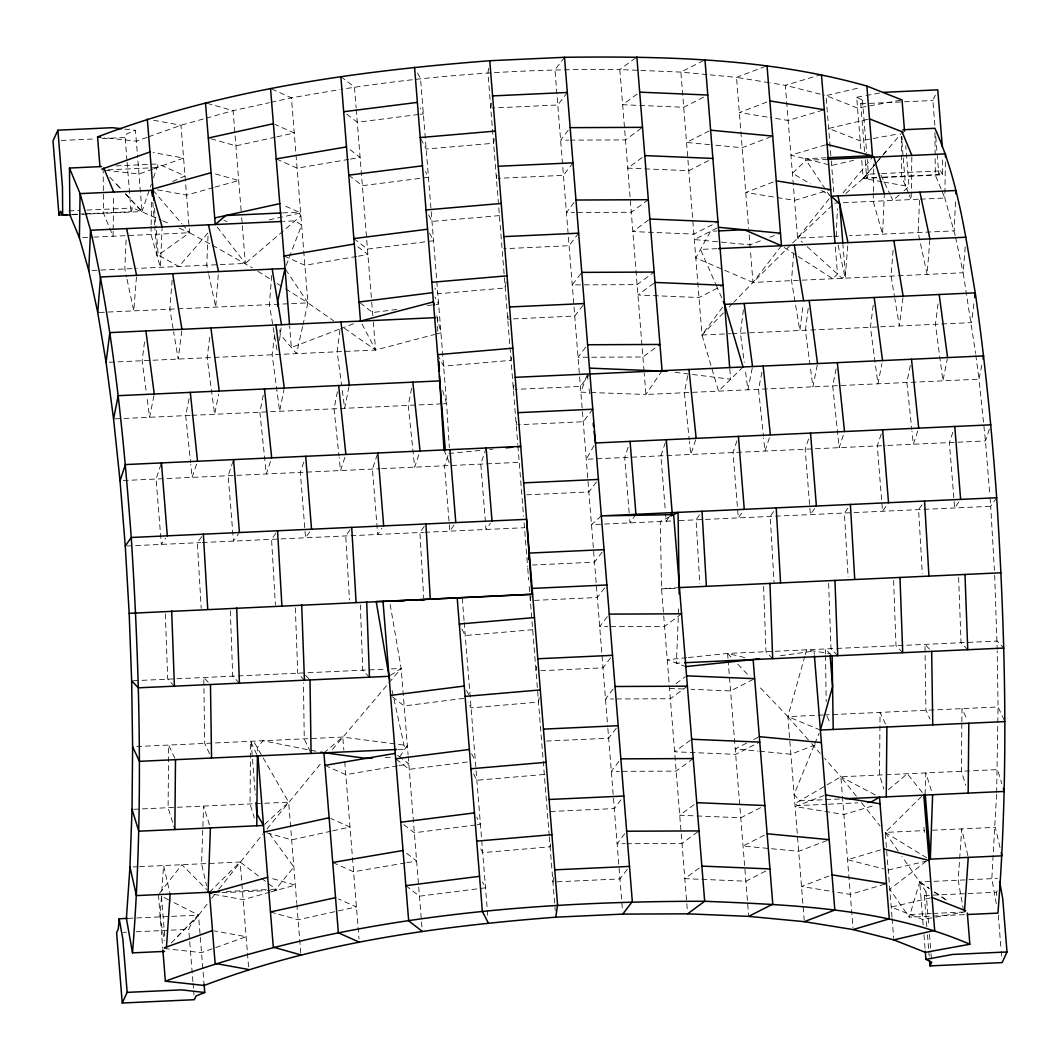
<?xml version="1.0" encoding="UTF-8"?>
<svg xmlns="http://www.w3.org/2000/svg" width="1060" height="1060" viewBox="0 0 1060 1060"><rect width="100%" height="100%" fill="white"/><g stroke="black" fill="none" stroke-linecap="round" stroke-linejoin="round"><path stroke-width="0.75" stroke-dasharray="5 3.75" d="M961.844 723.463L961.407 771.269L965.753 785.301M961.857 721.82L961.976 708.637L967.435 720.31M113.128 231.332L113.062 236.248L103.549 213.312L103.35 192.324M113.155 229.702L113.685 195.345M151.143 226.323L151.01 234.498L160.378 267.332L162.061 228.576M151.156 224.68L151.54 200.154M873.361 193.145L873.228 201.32L882.596 234.167L884.279 195.411M873.374 191.515L873.811 163.704M911.838 157.052L911.176 199.585L909.281 195M945.387 162.047L944.831 198.035L955.232 235.704M923.896 827.33L924.863 835.373M925.088 794.337L925.857 772.899L931.66 791.608M996.572 794.351L991.829 878.674L996.281 903.716M996.638 792.694L998.043 706.98L997.221 650.959M678.612 608.917L676.399 663.109L682.931 662.805M126.1 239.904L124.828 268.975L126.551 277.031M208.012 236.141L206.74 265.212L208.462 273.268M836.221 236.287L837.426 208.846M919.55 200.234L918.132 232.524L927.103 274.421L929.779 240.501M955.471 201.811L954.199 230.868L849.325 235.691M168.606 899.847L161.478 896.217L160.06 916.887L164.287 940.737M161.822 891.221L163.598 865.543L169.759 892.467M136.462 276.952L133.785 310.858L126.895 278.634M172.144 280.131L169.852 309.202L173.35 330.124M218.254 274.805L215.71 307.108L208.807 274.871M271.678 275.56L269.386 304.631L277.455 352.887M793.675 253.194L791.515 280.648L799.849 330.521L803.215 303.875M847.735 245.88L845.191 278.184L837.943 244.356M893.076 250.24L891.049 276.077L894.547 296.985M965.196 246.927L963.169 272.764L975.571 353.325M144.505 341.93L142.133 360.731L146.624 394.651M181.75 330.866L178.186 359.075L173.615 331.727M209.721 337.371L207.137 357.75L214.637 414.288L218.651 394.134M274.726 334.377L272.155 354.755L279.641 411.293L283.961 389.603M279.509 340.392L281.085 327.858M339.929 329.832L337.159 351.774L341.665 385.694M743.378 309.745L740.41 333.251L744.266 362.321M808.197 308.314L805.414 330.256L809.919 364.19M873.201 305.333L870.432 327.275L877.932 383.813L881.933 363.673M902.948 297.741L899.383 325.95L894.812 298.602M938.021 303.915L935.437 324.294L942.936 380.832L947.256 359.128M973.875 303.822L971.503 322.637L731.347 333.661M488.633 68.33L487.944 72.888L517.797 444.418M490.78 108.067L491.681 101.985M494.278 138.688L493.602 143.246L426.186 149.049L420.952 138.993M496.425 178.424L496.875 175.39M506.124 281.894L505.223 287.976L437.807 293.792L434.825 288.042M508.177 316.105L507.727 319.139L574.732 316.065L584.285 303.544M511.49 357.313L511.039 360.347L443.623 366.15L438.389 356.094M513.385 389.497L514.06 384.939M516.22 424.835L516.67 421.787M531.007 596.011L530.331 600.569L597.337 597.495L604.982 587.478M535.989 670.927L536.665 666.369M539.169 697.533L538.493 702.091L471.077 707.894L468.083 702.144M550.564 843.787L550.114 846.821L482.697 852.624L479.703 846.887M553.611 877.442L552.936 881.999L619.941 878.926L627.586 868.908M153.939 395.579L149.619 417.269L146.836 396.268M189.077 398.573L185.685 415.613L190.615 462.743M263.251 395.155L259.859 412.208L266.312 473.966L271.201 459.311M337.438 391.75L334.046 408.802L338.962 455.933M348.978 386.622L344.659 408.312L341.876 387.311M411.611 388.344L408.219 405.397L414.672 467.155L419.561 452.501M687.741 375.664L684.336 392.703L689.265 439.847M752.229 368.098L747.909 389.788L745.114 368.787M761.915 372.259L758.523 389.298L763.452 436.428M817.233 365.104L812.914 386.807L810.131 365.806M836.088 368.853L832.696 385.893L839.149 447.651L844.038 432.997M910.275 365.435L906.883 382.488L911.799 429.618M981.772 365.223L979.003 379.175L985.456 440.933L989.788 494.861M302.577 326.665L296.548 353.642L280.251 334.456L279.721 327.885M302.935 325.075L307.904 302.868L291.434 97.825L270.552 88.536M804.818 656.18L787.871 716.626L804.209 920.067M805.255 654.59L806.594 649.82L829.953 653.662M964.282 914.647L909.228 917.178L919.709 881.986L901.994 856.52M160.961 464.373L156.085 479.027L161.332 544.403L165.599 538.281M196.537 464.187L192.138 477.371L190.773 464.373M233.081 461.06L228.191 475.715L233.452 541.09L238.579 533.75M303.743 462.147L300.311 472.402L305.572 537.778L309.838 531.656M344.897 457.377L340.499 470.56L339.134 457.562M377.32 454.435L372.431 469.09L377.691 534.465L381.958 528.344M447.983 455.522L444.551 465.777L449.811 531.153L454.077 525.031M486.142 447.996L480.776 464.121L486.023 529.483L490.29 523.362M628.116 447.254L624.698 457.509L629.163 513.067M665.309 442.656L660.91 455.84L665.375 511.41M695.678 439.82L690.802 454.475L689.437 441.464M736.938 440.801L733.03 452.527L738.29 517.903L744.266 509.33M769.374 437.873L764.976 451.057L763.611 438.058M808.568 438.959L805.149 449.215L810.41 514.59L816.385 506.017M881.178 434.176L877.269 445.902L882.529 511.278L888.505 502.705M917.735 431.062L913.336 444.246L911.971 431.248M952.808 432.334L949.389 442.59L954.649 507.965L960.625 499.392M989.364 429.207L985.456 440.933L886.955 445.452M89.12 213.974L142 211.549L151.288 184.268M153.488 177.775L158.178 163.969L185.023 175.92L171.932 181.79M586.776 375.637L580.853 392.16L588.989 392.452M286.16 265.517L301.649 225.038L295.024 220.864L283.603 221.381M814.133 745.392L794.112 794.457L799.73 800.83L840.54 798.962M814.756 743.855L819.142 733.122M126.975 160.603L125.12 137.522L126.829 133.812L135.481 130.34L137.667 157.609M85.184 213.802L131.082 211.695L132.791 207.985L161.332 220.149M192.92 981.692L188.72 929.342L190.429 925.619L207.654 903.465M864.576 151.553L860.746 103.8L862.456 100.091L856.679 97.281L860.985 150.825M876.527 177.457L866.696 177.908L868.405 174.185L867.212 159.371M934.84 125.186L932.866 100.488L935.304 95.175M883.086 177.152L938.815 174.595L940.525 170.872L881.522 173.588M926.837 926.639L924.333 895.554L926.042 891.831L919.709 881.986L997.394 878.422M996.718 895.514L996.453 892.242L997.592 889.764M593.944 445.69L586.246 459.272L885.471 445.531M662.063 370.695L645.924 394.479L590.606 392.505M399.66 756.827L407.345 745.538L342.777 737.071L135.879 746.585M398.308 749.447L404.893 749.142L407.345 745.538M201.665 536.625L197.385 542.746L201.201 608.4M275.839 533.22L271.572 539.341L275.388 604.995M350.012 529.814L345.745 535.936L349.469 599.947M424.199 526.409L419.919 532.517L423.735 598.171M635.934 514.312L629.945 522.871L629.295 514.709M668.727 517.545L666.17 521.215L665.508 513.04M699.467 514.948L696.049 519.837L699.772 583.848M773.641 511.543L770.222 516.432L774.038 582.086M847.828 508.124L844.409 513.027L848.119 577.038M922.001 504.719L918.583 509.621L922.306 573.632M996.678 497.736L990.702 506.309L994.426 570.32M743.047 366.985L718.534 391.14L701.998 335.013L722.642 307.029M564.503 57.293L554.963 69.814L607.738 726.974M567.325 92.472L557.785 104.993L492.41 108.001M568.253 130.155L560.607 140.172L568.716 140.132M572.983 162.829L563.43 175.351L498.054 178.345M574.056 202.526L566.424 212.53L574.533 212.503M578.627 233.187L569.087 245.708L503.712 248.716M580.827 273.639L572.241 284.901L637.1 284.636L654.139 272.075M585.69 347.256L578.044 357.273L642.917 356.995L659.956 344.447M589.93 373.902L580.39 386.423L515.014 389.417M592.779 409.226L583.225 421.748L517.85 424.755M596.502 481.942L588.87 491.959L526.754 494.808M602.146 552.141L594.501 562.158L532.398 565.02M607.327 616.628L599.682 626.645L607.791 626.606M610.626 657.836L602.994 667.853L540.892 670.702M613.13 689L605.499 699.017L613.607 698.977M616.284 728.194L608.639 738.21L546.536 741.059M618.947 761.358L611.315 771.375L619.411 771.349M620.975 799.796L614.297 808.568L547.291 811.642M624.764 833.73L617.119 843.747L625.228 843.707M781.485 245.708L752.984 282.424L733.719 302.285M159.451 893.355L181.896 864.708L207.124 889.949M211.708 898.284L214.756 894.401M218.824 889.221L262.84 834.008M829.198 198.763L797.597 238.063L791.727 243.906M266.961 828.92L321.962 762.113M843.084 192.907L872.579 157.224M332.363 749.592L401.157 668.449L389.921 602.981M845.827 193.437L863.198 178.411L882.238 155.913M883.298 154.667L901.278 133.401M882.145 181.763L863.198 178.411L876.54 162.63M877.561 161.411L881.668 156.562M882.688 155.343L887.816 149.274M207.773 233.16L178.915 266.484L158.232 255.102L156.165 229.291M703.548 60.553L680.878 72.093L701.998 335.013L723.529 312.806M729.187 306.963L732.592 303.465M171.362 942.896L198.511 915.124L169.878 900.496M177.378 936.696L198.511 915.124L204.037 983.839M790.548 245.072L752.984 282.424L695.797 257.911L710.544 231.292L716.957 231M892.003 917.152L885.193 832.405L922.783 795.318M209.416 892.242L240.13 862.032L277.137 890.162L267.411 890.612M832.259 205.348L797.597 238.063L802.433 242.435M264.709 824.362L288.638 802.168L253.552 741.178L251.14 742.517L255.314 794.457M601.338 515.902L591.493 524.647L671.669 520.963M899.079 195.066L892.878 200.419L890.784 195.954M904.034 190.787L908.99 186.507L905.717 145.803M888.36 789.713L907.32 773.747L922.73 793.079M323.909 752.865L342.777 737.071L343.837 750.162M861.753 160.471L863.198 178.411L868.405 174.185L879.879 173.668M926.347 861.197L889.764 889.207L909.228 917.178M635.549 57.956L619.822 69.549C526.74 68.542 433.5 74.73 341.532 89.292M637.073 94.101L622.657 104.728L683.7 107.272L707.788 95.016M641.207 128.313L625.48 139.907L570.346 140.132M642.161 157.529L627.745 168.143L688.801 170.686L711.459 159.159M648.322 199.717L631.296 212.265L576.15 212.49M648.561 219.977L632.846 231.57L693.889 234.114L716.56 222.573M653.662 283.404L637.934 294.985L698.977 297.542L721.648 286.001M681.593 613.819L664.554 626.38L609.42 626.606M676.081 683.554L685.263 676.797M687.397 686.191L670.37 698.739L615.224 698.977M690.351 740.224L674.624 751.805L735.68 754.349L759.755 742.093M693.213 758.562L676.174 771.11L621.041 771.335M694.141 804.606L679.725 815.233L740.768 817.777L764.856 805.521M697.719 831.888L681.991 843.482L626.857 843.707M699.229 868.034L684.813 878.647L745.869 881.204L769.944 868.935M390.371 675.432L401.157 668.449L408.087 754.733M669.615 516.697L660.287 521.48L661.546 588.896L687.516 912.236M709.193 130.91L686.522 142.451L709.445 144.624M716.997 228.006L694.326 239.547L749.976 244.847L763.703 239.6M753.249 679.394L730.578 690.935L690.987 689.278M746.571 743.153L735.242 748.917L758.152 751.103M753.66 739.549L757.913 737.376M764.287 835.201L743.033 846.026L798.683 851.312L827.674 840.249M765.505 66.316L736.514 77.38L708.703 74.73M766.804 102.078L739.35 112.559L768.633 117.302M771.163 136.674L742.172 147.737L711.074 144.783M338.988 329.315L291.354 347.521L289.645 326.268M340.525 328.732L354.345 323.446M773.23 181.989L745.763 192.483L794.563 200.38L830.709 189.647M769.798 237.268L780.478 233.2M815.286 744.902L790.879 754.216L759.781 751.249M824.071 795.517L795.093 806.581L843.892 814.491L873.745 805.613M828.973 876.01L801.506 886.491L830.788 891.235M147.115 137.336L136.356 141.192L104.026 137.628M148.652 136.78L180.955 125.239L204.66 118.614M152.839 169.07L138.993 174.025L104.794 170.249M153.952 168.672L183.592 158.072L153.157 152.534M821.473 74.558L785.327 85.29L770.686 82.918M822.719 110.2L788.15 120.469L770.249 117.567M825.501 144.889L790.932 155.144L831.623 165.466L853.618 160.325M880.529 849.921L847.523 859.726L883.523 868.842M884.888 884.133L850.305 894.401L832.418 891.5M206.236 118.163L233.094 110.651L269.359 102.688M213.431 187.58L186.56 195.093L154.522 189.263M215.008 187.143L238.712 180.518L212.623 173.151M270.022 892.149L243.151 899.662L211.112 893.832M270.962 891.897L295.303 885.087L270.75 878.144M109.352 362.242L375.571 350.012L434.56 334.483M436.163 334.059L440.947 332.8L436.044 312.713M830.841 155.714L826.018 95.599L860.574 87.529M867.928 119.263L828.655 128.432L860.19 140.887L898.323 133.944M888.214 870.035L925.923 861.223M930.468 897.886L891.195 907.055L922.73 919.51L965.62 911.706M270.936 102.33L291.434 97.825L339.916 89.557M275.335 137.164L235.916 145.829L209.84 138.463M276.912 136.82L294.256 133.004L274.871 124.391M269.147 219.857L300.682 212.927L282.781 204.964M331.091 831.186L291.672 839.851L265.583 832.484M332.668 830.841L350.012 827.025L330.614 818.399M856.679 97.281L864.496 95.824M866.06 95.546L880.131 92.936M900.443 100.249L857.553 108.054L826.018 95.599M348.793 159.371L297.091 168.182L276.209 158.894M350.409 159.093L360.108 157.436L348.978 148.824M356.597 256.467L304.882 265.291L284 256.003M358.214 256.189L367.913 254.546L356.783 245.933M397.513 765.837L345.798 774.661L326.414 766.035M399.13 765.558L408.829 763.915L402.283 758.854M405.304 862.946L353.603 871.757L332.721 862.469M406.921 862.668L416.62 861.012L405.49 852.399M780.385 655.769L814.04 651.052L814.305 654.312M418.528 114.493L357.286 122.258L343.678 111.737M420.131 114.281L423.364 113.87L420.369 108.133M396.745 309.467L372.563 312.528L358.956 302.007M427.365 305.572L438.641 304.14L434.905 296.959M463.79 698.354L404.165 705.92L390.557 695.4M467.274 761.981L409.253 769.348L395.658 758.814M475.595 824.998L414.354 832.762L400.746 822.242M477.199 824.799L480.432 824.388L476.695 817.194M686.801 657.69L667.23 659.731L685.82 666.581M688.43 657.518L727.571 653.45L773.667 651.33M448.883 453.508L479.902 450.447M489.707 449.48L492.966 449.149M499.419 215.617L432.003 221.421L426.769 211.364M532.676 629.719L465.26 635.523L459.285 624.035M544.297 774.449L476.881 780.266L471.66 770.209M679.487 587.571L661.546 588.896L677.552 588.167M61.202 140.463L95.612 138.886M102.171 138.582L125.12 137.522M860.746 103.8L932.866 100.488M116.083 165.903L158.178 163.969M108.054 169.839L156.946 167.599M826.177 157.768L805.11 158.735L829.304 195.066M827.621 159.291L806.13 160.272L792.39 173.244L810.423 183.91M68.86 210.913L78.692 210.463M86.893 210.092L132.791 207.985M72.067 214.398L83.541 213.881M72.597 214.73L80.852 214.358M82.508 214.279L87.463 214.054M863.198 178.411L880.833 177.603M882.437 177.537L942.539 174.768L942.406 156.655M282.689 212.901L298.96 212.159L300.907 215.816L245.363 263.436L137.588 268.379M82.6 237.639L92.419 237.188M93.823 237.122L189.581 232.723L211.046 244.542M834.657 203.096L919.192 199.214M920.424 199.161L944.831 198.035L941.664 190.389M92.021 270.472L136.29 268.445M831.914 236.486L797.597 238.063L785.327 85.29L824.455 95.201M833.558 236.42L840.09 236.115M716.957 248.676L700.501 249.431L715.487 283.577M99.375 312.448L307.904 302.868L333.622 320.782M701.998 335.013L730.804 333.688M115.195 418.859L190.628 415.387M191.873 415.334L441.834 403.847M443.345 403.781L446.631 403.635L449.334 447.598M123.291 480.538L380.063 468.745M381.706 468.666L519.228 462.345M126.909 545.98L200.685 542.601M202.301 542.521L423.576 532.358M424.822 532.292L524.488 527.721M679.274 520.606L990.702 506.309L989.921 496.504M133.282 680.745L385.151 669.178M391.365 668.9L401.157 668.449M775.31 651.264L835.214 648.508M836.844 648.428L997.076 641.075L1003.793 648.071M823.183 715.01L787.871 716.626L758.284 685.635M824.084 714.97L998.043 706.98L1004.178 720.124M385.217 757.489L393.247 757.118M133.666 809.283L288.638 802.168L296.773 903.451M826.879 804.275L797.597 805.613L794.854 803.692L840.858 776.794L997.473 769.613L1001.819 783.645M828.509 804.196L857.792 802.857M133.149 866.947L138.078 866.722M139.562 866.656L240.13 862.032L247.338 951.655M898.257 851.167L885.193 832.405L924.28 830.603M932.416 830.232L995.38 827.343L1000.454 849.51M226.257 891.473L269.253 889.499M270.896 889.419L275.865 889.194L293.845 866.987L269.2 833.253M222.03 892.692L265.795 890.678M127.995 918.357L198.511 915.124M123.159 932.349L126.431 932.204M136.263 931.753L188.72 929.342M924.333 895.554L996.453 892.242M910.023 914.502L931.223 913.521M932.853 913.455L962.188 912.103M669.536 688.377L684.389 689M707.06 74.584L680.878 72.093L619.822 69.549L644.096 371.662M164.353 948.541L201.532 952.649L246.132 936.696L214.094 930.865M124.709 129.108L135.481 130.34M675.114 372.325L730.618 379.228L729.823 369.344M769.056 82.653L736.514 77.38L748.651 228.456M883.722 182.042L908.99 186.507M153.726 120.284L180.955 125.239L189.581 232.723L157.105 255.897L154.773 226.734M315.893 751.262L263.012 740.741L257.262 747.644L257.792 754.137M727.968 658.392L727.571 653.45L746.744 658.048M207.018 103.284L233.094 110.651L241.19 211.404M223.925 220.546L226.999 221.421M270.459 911.958L298.085 919.762L356.425 906.936L338.524 898.973M820.387 730.048L787.871 716.626L810.582 742.424M162.829 220.811L170.262 224.124M179.18 228.099L189.581 232.723L183.141 225.237M875.215 794.907L840.858 776.794L824.64 758.377M212.477 245.324L252.32 267.809M821.526 190.482L829.847 195.411M885.193 832.405L928.957 859.196M257.871 271.32L271.771 280.078M277.336 283.59L284.279 287.976M285.67 288.85L307.904 302.868L285.922 269.889M784.254 247.497L796.736 255.54M798.114 256.427L832.762 278.753L837.493 274.063L835.147 244.833M923.154 924.81L919.709 881.986L929.222 888.426M934.642 892.096L948.223 901.292M919.709 881.986L929.063 888.36M934.417 892.003L947.786 901.106M344.447 328.322L375.571 350.012L373.332 322.028M340.856 76.558L354.464 87.079L356.133 107.868M348.78 175.152L362.374 185.685L428.452 177.298L425.471 171.548M353.868 238.579L367.475 249.113L433.553 240.726L429.061 232.1M397.685 755.303L401.395 758.165M405.848 885.67L419.442 896.19L485.52 887.803L482.538 882.066M807.243 246.768L842.223 278.329L845.416 275.269L842.938 244.423M967.74 649.727L961.022 642.731L958.558 575.262M929.435 649.051L924.956 644.387L925.923 710.293L930.017 719.051M902.722 652.708L896.005 645.712L893.54 578.243M837.718 655.689L831 648.707L828.536 581.225M831.027 654.788L825.422 648.958L825.501 653.901M772.7 658.684L765.982 651.688L763.518 584.219M369.45 677.207L362.745 670.212L360.267 602.742M305.532 675.273L308.897 678.771M304.445 680.189L297.727 673.193L295.263 605.724M239.427 683.183L232.723 676.187L230.245 608.705M208.237 682.176L203.772 677.512L204.726 743.418L210.874 756.562M174.423 686.164L167.705 679.168L165.241 611.7M727.571 653.45L732.115 658.22M737.813 664.183L749.181 676.108M109.816 177.179L120.919 189.024M125.358 193.768L142 211.549L137.8 159.239M116.971 184.678L121.33 189.356M125.676 194.02L142 211.549M811.655 743.643L820.308 753.474M153.024 190.27L182.055 223.991M856.334 796.192L840.858 776.794L842.316 794.828M861.488 802.658L880.038 825.939M217.26 227.118L245.363 263.436L242.343 225.753M362.003 323.989L375.571 350.012M417.547 72.954L420.529 78.692L446.631 403.635L442.51 390M466.506 690.351L468.745 694.671M471.594 753.779L475.33 760.961M940.525 170.872L942.539 174.768M880.979 175.099L890.082 194.47M885.524 724.073L880.065 712.399L879.495 775.032L883.841 789.064M827.065 716.322L830.483 723.622M310.408 751.99L304.26 738.846L303.438 682.826M256.732 754.455L250.584 741.311L250.014 803.944L254.36 817.976M174.807 758.218L168.672 745.074L168.089 807.707L174.37 827.979M716.136 285.06L721.992 298.43M941.028 188.865L935.317 175.099L934.92 129.903M908.645 193.463L901.663 176.649L901.344 141.139M444.007 449.93L450.434 465.512M209.443 824.786L203.639 806.077L201.559 863.807L206.62 885.974M967.886 855.804L961.725 828.88L958.174 880.224L963.726 911.521M392.134 690.55L404.893 749.142M955.577 237.321L963.169 272.764L752.984 282.424L750.361 249.709M975.783 354.941L979.003 379.175L645.924 394.479L644.228 373.279M587.319 374.127L588.287 382.329M589.068 388.887L589.651 393.803M935.768 136.714L938.815 174.595M998.295 915.138L1001.051 949.508M1001.183 951.138L1001.713 957.683M901.941 141.603L903.12 156.363M903.253 158.006L905.492 185.884M862.456 100.091L866.683 152.786M926.042 891.831L928.798 926.188M929.461 934.377L930.905 952.37M931.038 954.013L931.568 960.559M865.238 159.795L866.696 177.908M927.487 934.814L928.679 949.548M928.798 951.178L929.196 956.094M923.949 934.681L925.234 950.701M831.265 160.895L833.862 193.357M892.122 918.556L893.699 938.272M842.435 796.312L853.008 927.977M749.181 234.962L750.228 248.08M728.087 659.969L748.559 914.78M607.857 728.392L622.511 910.898M517.916 445.902L523.56 516.286M524.091 522.792L527.642 567.007M527.747 568.452L528.688 580.098M529.218 586.644L549.252 836.181M549.318 836.949L555.241 910.633M462.253 598.052L464.081 620.882M464.214 622.498L487.839 916.595M356.253 109.472L371.649 301.146M371.742 302.272L372.828 315.787M408.206 756.257L422.012 928.176M344.752 761.583L358.995 938.921M241.68 217.591L242.236 224.415M296.866 904.577L300.788 953.351M247.444 953.112L248.636 967.899M154.482 208.33L156.032 227.688M152.812 202.42L154.641 225.104M127.107 162.246L131.082 211.695M193.052 983.335L193.98 994.783M161.478 896.217L164.909 938.855M158.43 894.653L162.736 948.369M437.224 317.576L437.807 332.191M994.678 575.249L997.195 649.316M825.528 655.544L826.19 701.68M103.138 168.116L103.337 190.707"/><path stroke-width="1.5" d="M164.565 951.39L132.513 952.861L126.392 918.437L129.943 867.093L132.036 809.363L132.606 746.73L131.652 680.825L129.174 613.356L125.266 546.059L120.018 480.683L113.566 418.925L106.066 362.387L97.732 312.528L88.762 270.631L79.407 237.785L69.88 214.862L69.47 168.05L101.522 166.566M174.86 829.543L175.496 759.676M256.772 825.78L257.408 755.913M886.253 796.855L886.889 727.001M968.164 793.092L968.813 723.238M902.855 129.757L934.907 128.286C958.28 180.147 965.647 237.294 975.266 292.851C985.071 360.85 991.736 429.234 996.678 497.736C1005.463 635.96 1008.935 774.9 997.937 913.111L967.488 914.502M79.407 237.785L80.083 193.622L69.47 168.05M945.467 157.145L945.52 153.872L827.621 159.291M208.078 892.308L210.41 827.9M924.837 801.188L925.088 794.337M930.296 859.13L932.628 794.735M679.208 594.143L678.069 512.377L670.953 516.021M88.762 270.631L90.524 230.258L80.083 193.622L153.024 190.27L151.911 191.078L152.296 195.941M955.815 193.728L955.961 190.508L831.239 196.232L839.679 203.851L842.806 242.806M132.513 952.861C143.511 814.663 140.039 675.71 131.255 537.486C123.384 434.481 113.659 331.131 90.524 230.258L281.96 221.46M166.393 948.038L170.13 894.044M964.507 911.375L968.244 857.381M97.732 312.528L100.528 276.991L285.007 268.511L277.614 301.583L278.011 306.512M127.452 918.384L119.184 918.768L118.309 928.931L116.6 932.654L122.245 1003.012L194.364 999.699L196.073 995.976L204.739 992.504L204.077 984.276M106.066 362.387L109.829 332.615L435.594 317.642M974.67 297.555L975.266 292.851L724.603 304.366L723.304 301.398M528.397 559.163L529.298 553.082L604.054 549.636M531.683 591.453L532.146 588.406L606.89 584.974M162.869 950.012L165.373 981.202L204.169 985.482C316.397 942.711 436.654 926.466 555.758 917.178L557.573 905.015L489.76 60.725C356.889 71.086 222.746 89.212 97.56 136.912L99.931 166.46M113.566 418.925L118.19 395.685L439.754 380.911L444.007 449.93M983.004 359.022L983.627 355.921L590.592 373.981M120.018 480.683L125.398 464.572L520.738 446.406L517.466 446.737M121.635 128.75L112.4 127.69L57.889 130.195L53 140.834L58.962 215.008L67.151 214.637M58.962 215.008L60.672 211.298L62.672 215.193L70.941 214.809M122.245 1003.012L127.147 992.372L122.867 939.2L119.184 918.768M999.606 881.496L1002.733 898.787L1007 951.96L1002.111 962.599L929.991 965.912L931.7 962.188L925.923 959.379L925.261 951.151M125.266 546.059L131.255 537.486L526.595 519.334L531.921 594.355L129.174 613.356M670.437 515.094L672.146 512.642L666.289 439.728M555.758 917.178L622.776 914.104L632.317 901.583L564.503 57.293L489.76 60.725M622.776 914.104L687.635 913.826L704.675 901.278C793.993 904.988 886.611 908.248 969.847 944.248L967.343 913.058M687.635 913.826L748.691 916.383L772.78 904.114L753.13 659.585L759.543 658.684M748.691 916.383L804.328 921.67L834.843 910.023L814.438 655.954M101.76 169.189L149.95 151.951M164.3 947.812L212.49 930.574M165.373 981.202C337.186 917.867 522.726 901.199 704.675 901.278L673.617 514.657L601.338 515.902L996.678 497.736M804.328 921.67L853.141 929.58L889.287 918.848L879.508 797.173L870.803 802.261L867.557 802.407M152.918 188.971L211.086 172.714M209.509 893.54L267.677 877.283M853.141 929.58L893.832 939.889L934.681 930.349L923.75 794.364M208.303 138.025L273.374 123.715M214.716 217.949L279.8 203.639M264.046 832.047L329.117 817.737M270.459 911.958L335.543 897.648M925.923 959.379L952.49 954.464L1007 951.96M969.847 944.248L925.367 952.344L893.832 939.889M276.209 158.894L346.501 146.916M284 256.003L354.305 244.012M324.916 765.373L395.221 753.382M332.721 862.469L403.012 850.491M343.678 111.737L417.388 102.383M348.78 175.152L422.476 165.81M353.868 238.579L427.577 229.225M358.956 302.007L432.666 292.653M390.557 695.4L464.267 686.045M395.658 758.814L469.355 749.473M400.746 822.242L474.456 812.887M405.848 885.67L479.544 876.315M685.82 666.581L753.13 659.585M506.044 447.863L512.576 447.214M420.21 137.561L495.404 131.082M426.027 209.933L501.221 203.454M431.831 282.291L507.038 275.812M437.647 354.663L512.841 348.183M459.285 624.035L534.478 617.556M465.101 696.407L540.295 689.928M470.905 768.765L546.112 762.286M476.722 841.137L551.915 834.657M532.61 594.196L383.018 601.444L408.67 920.848L422.277 931.369M492.582 95.903L567.325 92.472M883.245 92.353L937.755 89.848L942.327 146.77M498.24 166.261L572.983 162.829M827.794 157.701L871.558 155.688L872.579 157.224L866.868 86.059C768.778 58.247 665.76 56.101 564.503 57.293M281.072 212.981L225.753 215.524L215.246 224.521L205.481 102.847M503.884 236.619L578.627 233.187M718.561 230.921L744.239 229.742L781.485 245.708L767.029 65.733M718.601 248.596L965.965 237.228M509.542 306.976L584.285 303.544M515.187 377.333L589.93 373.902M518.022 412.671L592.779 409.226M990.822 424.822L595.481 442.974L594.117 431.5M523.667 482.87L598.41 479.438M679.487 587.571L1001.038 572.798M397.46 601.033L404.059 600.728M420.542 599.973L424.292 599.801M537.791 658.764L612.534 655.332M389.709 679.473L389.02 676.307L138.357 687.821L131.652 680.825M684.561 662.725L1003.793 648.071M543.449 729.121L618.192 725.689M396.665 749.513L139.43 761.332L132.606 746.73M1004.867 721.582L820.387 730.048L832.59 686.549L830.086 655.305M372.378 758.072L365.965 758.377L320.703 752.216M549.093 799.478L623.837 796.047M845.443 798.737L1004.231 791.436L1003.263 788.322M554.751 869.836L629.494 866.404M219.645 891.778L136.462 895.594L129.943 867.093M127.147 992.372L181.644 989.868L204.739 992.504M383.667 601.444L376.194 601.51L389.02 676.307M570.161 127.65L642.519 127.346M575.964 200.022L648.322 199.717M581.781 272.38L654.139 272.075M587.598 344.752L659.956 344.447M609.235 614.124L681.593 613.819M615.038 686.496L687.397 686.191M620.855 758.854L693.213 758.562M626.672 831.226L699.03 830.921M589.466 368.111L666.952 371.305M639.683 92.167L707.788 95.016M644.785 155.595L712.876 158.43M649.873 219.023L717.978 221.858M654.974 282.437L723.066 285.272M686.575 675.829L754.667 678.678M691.663 739.257L759.755 742.093M696.751 802.672L764.856 805.521M701.853 866.099L769.944 868.935M710.611 130.195L772.687 136.091M718.415 227.29L780.478 233.2M759.318 736.66L821.394 742.57M767.122 833.769L829.198 839.666M97.56 136.912L100.793 137.27M769.851 100.912L824.296 109.736M776.278 180.836L830.709 189.647M825.594 794.934L880.038 803.758M832.021 874.844L886.451 883.669M248.769 969.529L215.127 963.408L209.416 892.242L210.688 893.209M827.078 144.412L872.473 155.926M883.669 848.981L929.063 860.495M300.907 954.941L273.294 947.137L257.924 755.753M866.868 86.059L902.033 99.958L904.538 131.149M869.505 118.892L903.146 132.182M932.031 897.515L965.687 910.805M359.247 942.115L338.365 932.826L323.909 752.865M488.342 922.982L482.366 911.494L457.178 597.787M901.874 131.347L911.865 155.422M103.747 167.997L113.738 192.085M132.036 809.363L138.794 831.199L263.516 825.462L256.878 813.934L255.964 802.566M724.603 304.366L743.047 366.985M873.917 157.158L884.358 193.794M151.699 190.336L162.14 226.972M434.163 304.988L433.408 301.901L360.493 321.101L340.856 76.558M1001.183 852.677L1001.899 855.844L928.957 859.196L930.335 857.831L925.261 794.629M919.908 192.165L929.898 238.884M837.983 195.928L847.987 242.647M208.502 224.839L218.506 271.572M126.591 228.602L136.594 275.335M893.845 240.54L903.146 296.164M794.311 245.125L803.612 300.735M272.181 269.107L281.483 324.731M172.648 273.679L181.949 329.302M939.2 294.508L947.56 357.591M874.195 297.502L882.556 360.572M809.178 300.483L817.538 363.553M744.173 303.465L752.534 366.548M340.923 321.988L349.283 385.072M275.918 324.983L284.279 388.053M210.9 327.964L219.261 391.034M145.896 330.959L154.256 394.029M593.149 423.311L593.534 426.584M911.507 359.247L918.702 428.134M837.321 362.652L844.529 431.539M763.147 366.058L770.355 434.944M688.973 369.463L696.168 438.35M412.843 382.143L420.051 451.03M338.67 385.548L345.865 454.435M264.483 388.967L271.691 457.854M190.31 392.372L197.518 461.259M954.769 426.478L960.625 499.392M901.543 136.687L901.808 139.96M929.594 960.996L929.991 965.912M882.649 429.79L888.505 502.705M821.473 74.558L835.015 243.217M810.529 433.103L816.385 506.017M738.409 436.415L744.266 509.33M704.966 59.837L729.691 367.688M636.861 56.988L662.063 370.695M630.077 441.384L635.934 514.312M486.142 447.996L491.999 520.924M449.93 449.665L455.787 522.58M414.553 67.204L445.346 450.579M377.81 452.978L383.667 525.892M305.691 456.29L311.547 529.205M270.552 88.536L289.512 324.638M233.571 459.603L239.427 532.517M147.314 119.118L153.832 200.26M161.451 462.915L167.308 535.83M57.889 130.195L62.474 187.183L62.672 215.193M924.558 501.049L928.931 576.11M850.385 504.454L854.744 579.515M776.212 507.859L780.571 582.934M702.025 511.278L706.384 586.339M425.908 523.958L430.267 599.019M351.721 527.363L356.094 602.424M277.548 530.769L281.907 605.83M203.374 534.174L207.733 609.248M438.973 361.42L439.37 371.172M439.555 376.035L439.754 380.911M964.984 574.454L967.74 649.727M899.98 577.448L902.722 652.708M834.962 580.429L837.718 655.689M769.944 583.411L772.7 658.684M366.707 601.934L369.45 677.207M301.689 604.929L304.445 680.189M236.685 607.91L239.427 683.183M171.667 610.904L174.423 686.164M931.674 651.383L932.747 724.894M832.14 655.954L833.213 729.465M310.01 679.937L311.084 753.448M210.476 684.508L211.549 758.019"/></g></svg>
